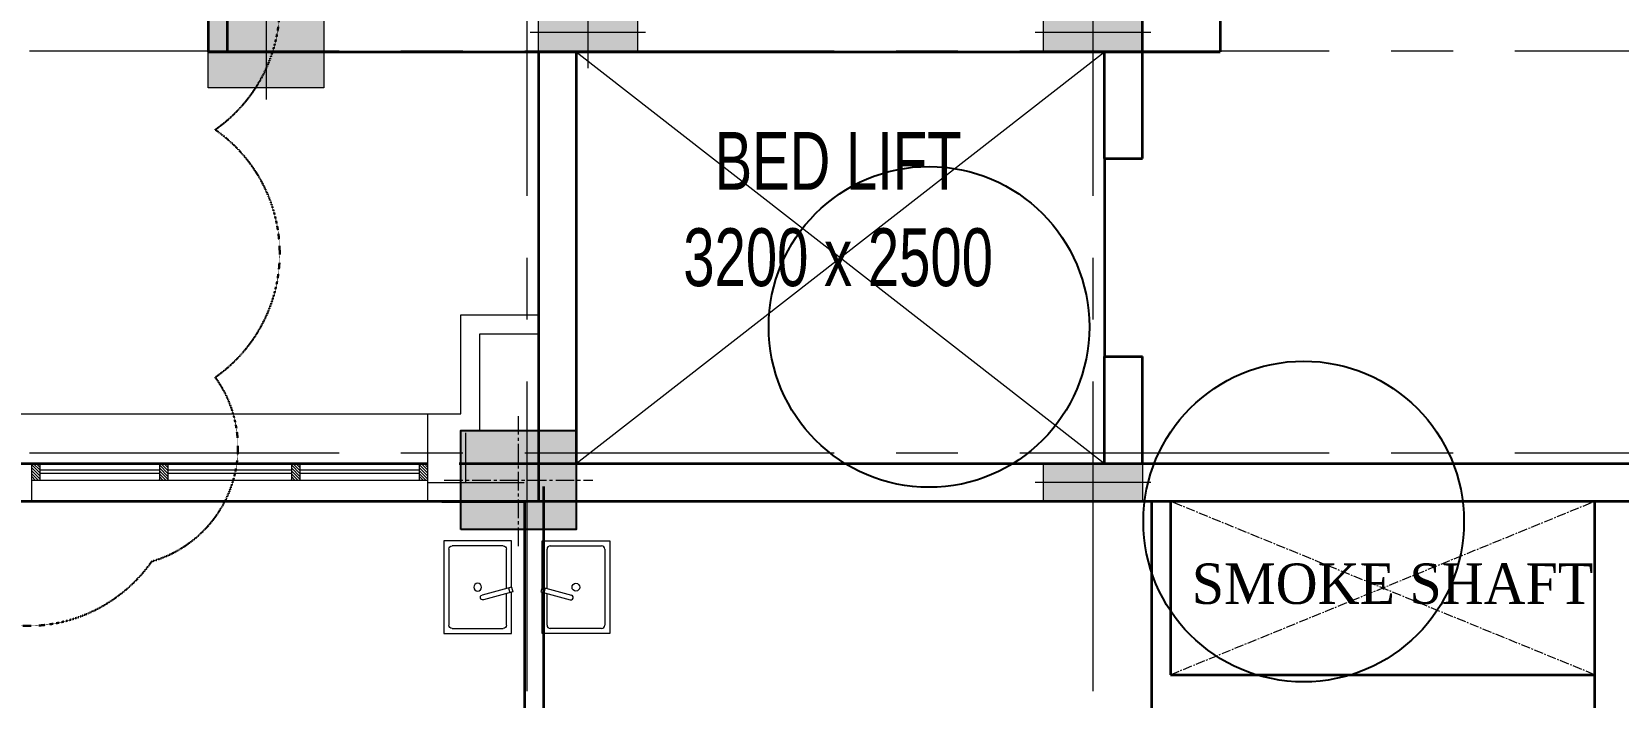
# Model space of a CAD drawing. Header units: inches. Extents: x 1789308 to 1948517, y 1504002 to 1708835.
# Drawn here: x 1902165 to 1904088, y 1666463 to 1667270 of the extents above; entities that cross this region are included whole.
import ezdxf

# ---------------------------------------------------------------- set-up
doc = ezdxf.new("R2010")
doc.units = ezdxf.units.IN
doc.header["$LTSCALE"] = 0.015
doc.header["$MEASUREMENT"] = 0
for name, pattern in [('$DDT_AUDIT_GENERATED_(C)', [0]), ('CENTER', [2, 1.25, -0.25, 0.25, -0.25]), ('CENTER2', [1.125, 0.75, -0.125, 0.125, -0.125]), ('DASHED2', [0.375, 0.25, -0.125])]:
    doc.linetypes.add(name, pattern=pattern)
for name, color, linetype, lineweight in [('BEAM - STR', 150, 'DASHED2', 30), ('CENTER LINE', 1, 'CENTER2', 18), ('COLUMN - HACTH - STR', 25, '$DDT_AUDIT_GENERATED_(C)', 15), ('COLUMN - STR', 6, 'Continuous', 15), ('ELE', 8, 'Continuous', 13), ('ELE_0.18', 34, 'Continuous', 18), ('GRID - COLUMN - STR', 251, 'CENTER', 15), ('PROPOSED_HOSPITAL_BASUNDHARA$0$equpamiento', 143, 'Continuous', 9), ('SECTION -  LINE - STR', 3, 'Continuous', 20), ('TEXT', 7, 'Continuous', 5), ('wall', 1, 'Continuous', 35), ('WZ-II_WINDOW', 163, 'Continuous', 25)]:
    doc.layers.add(name, color=color, linetype=linetype, lineweight=lineweight)
doc.layers.add('DIM - GRID - STR', color=7, linetype='Continuous')
doc.styles.add('Scale M 100', font='times.ttf', dxfattribs={"width": 0.95, "height": 350})

# ---------------------------------------------------------------- blocks, each defined once
blk = doc.blocks.new('COL 600X700')
at = {"layer": 'COLUMN - HACTH - STR', "ltscale": 100}
blk.add_hatch(color=256, dxfattribs=at).paths.add_polyline_path([(600, 0), (0, 0), (0, -700), (600, -700)])
at = {"layer": 'CENTER LINE', "color": 6, "ltscale": 10000}
for points in [[(300, 100), (300, -800)], [(-100, -350), (700, -350)]]:
    blk.add_lwpolyline(points, dxfattribs=at)
at = {"layer": 'COLUMN - STR', "linetype": 'Continuous', "lineweight": -3, "ltscale": 100}
blk.add_lwpolyline([(0, 0), (600, 0), (600, -700), (0, -700)], close=True, dxfattribs=at)
blk = doc.blocks.new('450X700')
at = {"layer": 'COLUMN - HACTH - STR'}
blk.add_hatch(color=256, dxfattribs=at).paths.add_polyline_path([(0, 0), (0, -700), (450, -700), (450, 0)])
at = {"layer": 'COLUMN - STR'}
for p, q in [((225, -773), (225, 59.2)), ((-77.2, -350), (520.4, -350))]:
    blk.add_line(p, q, dxfattribs=at)
blk.add_lwpolyline([(0, 0), (450, 0), (450, -700), (0, -700)], close=True, dxfattribs=at)
blk = doc.blocks.new('A$C0E687083')
at = {"layer": 'COLUMN - HACTH - STR', "linetype": 'ByBlock'}
h = blk.add_hatch(color=256, dxfattribs=at)
h.dxf.hatch_style = 1
h.paths.add_polyline_path([(-115, 300), (115, 300), (115, -300), (-115, -300)])
at = {"layer": 'CENTER LINE', "linetype": 'ByBlock'}
for points in [[(0, -350), (0, 350)], [(215, 0), (-215, 0)]]:
    blk.add_lwpolyline(points, dxfattribs=at)
at = {"layer": 'COLUMN - STR', "linetype": 'ByBlock'}
blk.add_lwpolyline([(-115, 300), (115, 300), (115, -300), (-115, -300)], close=True, dxfattribs=at)
blk = doc.blocks.new('PROPOSED_HOSPITAL_BASUNDHARA$0$PILETA')
at = {"layer": 'PROPOSED_HOSPITAL_BASUNDHARA$0$equpamiento'}
for p, q in [((-0.2734, 0.3435), (0.1366, 0.3435)), ((-0.2734, -0.2165), (-0.2734, 0.3435)), ((-0.2434, -0.1665), (-0.2434, 0.2935)), ((-0.2234, 0.3135), (0.0866, 0.3135)), ((0.1066, 0.2935), (0.1066, 0.1029)), ((0.1366, 0.3435), (0.1366, 0.0949)), ((0.1367, 0.0632), (-0.0414, 0.1115)), ((0.1445, 0.0922), (-0.0337, 0.1405)), ((0.1187, 0.0681), (0.1264, 0.0971)), ((0.1066, 0.0718), (0.1066, -0.1665)), ((0.1366, 0.0638), (0.1366, -0.2165)), ((0.1367, 0.0632), (0.1445, 0.0922)), ((0.0866, -0.1865), (-0.2234, -0.1865)), ((0.1366, -0.2165), (-0.2734, -0.2165))]:
    blk.add_line(p, q, dxfattribs=at)
blk.add_circle((-0.0684, 0.0635), 0.0235, dxfattribs=at)
for centre, radius, start, end in [((-0.2234, 0.2935), 0.02, 90, 180), ((0.0866, 0.2935), 0.02, 0, 90), ((-0.0375, 0.126), 0.015, 75, 255), ((-0.2234, -0.1665), 0.02, 180, 270), ((0.0866, -0.1665), 0.02, 270, 0)]:
    blk.add_arc(centre, radius, start, end, dxfattribs=at)
blk = doc.blocks.new('2400 wndw')
at = {"layer": 'WZ-II_WINDOW', "lineweight": 5}
h = blk.add_hatch(dxfattribs=at)
h.set_pattern_fill('ANSI31', color=256, scale=100)
h.set_pattern_definition([(45, (-773.199, 1e-06), (-8.83883476, 8.83883476), [])])
h.paths.add_polyline_path([(-13781.6, -559981.1), (-13731.6, -559981.1), (-13731.6, -560081.1), (-13781.6, -560081.1)])
h = blk.add_hatch(dxfattribs=at)
h.set_pattern_fill('ANSI31', color=256, scale=100)
h.paths.add_polyline_path([(-13008.4, -559981.1), (-12954.8, -559981.1), (-12954.8, -560081.1), (-13008.4, -560081.1)])
h = blk.add_hatch(dxfattribs=at)
h.set_pattern_fill('ANSI31', color=256, scale=100)
h.set_pattern_definition([(45, (800, 0), (-8.83883476, 8.83883476), [])])
h.paths.add_polyline_path([(-12208.4, -559981.1), (-12154.8, -559981.1), (-12154.8, -560081.1), (-12208.4, -560081.1)])
h = blk.add_hatch(dxfattribs=at)
h.set_pattern_fill('ANSI31', color=256, scale=100)
h.set_pattern_definition([(45, (1576.801, -2e-06), (-8.83883476, 8.83883476), [])])
h.paths.add_polyline_path([(-11431.6, -559981.1), (-11381.6, -559981.1), (-11381.6, -560081.1), (-11431.6, -560081.1)])
for p, q in [((-13781.6, -559851.1), (-13781.6, -560081.1)), ((-13781.6, -559851.1), (-11381.6, -559851.1)), ((-11381.6, -559851.1), (-11381.6, -560081.1)), ((-13781.6, -559981.1), (-11381.6, -559981.1)), ((-13781.6, -559981.1), (-13781.6, -560081.1)), ((-13731.6, -559981.1), (-13731.6, -560081.1)), ((-11431.6, -559981.1), (-11431.6, -560081.1)), ((-11381.6, -559981.1), (-11381.6, -560081.1)), ((-13781.6, -560081.1), (-11381.6, -560081.1)), ((-13008.4, -560021.1), (-13731.6, -560021.1)), ((-13008.4, -560041.1), (-13731.6, -560041.1)), ((-12208.4, -560021.1), (-12954.8, -560021.1)), ((-12208.4, -560041.1), (-12954.8, -560041.1)), ((-11431.6, -560021.1), (-12154.8, -560021.1)), ((-11431.6, -560041.1), (-12154.8, -560041.1))]:
    blk.add_line(p, q, dxfattribs=at)
for points in [[(-13008.4, -559981.1), (-12954.8, -559981.1), (-12954.8, -560081.1), (-13008.4, -560081.1)], [(-12208.4, -559981.1), (-12154.8, -559981.1), (-12154.8, -560081.1), (-12208.4, -560081.1)]]:
    blk.add_lwpolyline(points, close=True, dxfattribs=at)
blk = doc.blocks.new('A$C1CC35E0C')
at = {"layer": 'DIM - GRID - STR', "color": 3}
for centre in [(71387.5, -28256.8), (73657.3, -29435.8)]:
    blk.add_circle(centre, 971.4, dxfattribs=at)
at = {"layer": 'ELE', "ltscale": 66666}
for p, q in [((69250.5, -29083.3), (72450.5, -26590.7)), ((69250.5, -26591), (72450.5, -29083.3))]:
    blk.add_line(p, q, dxfattribs=at)
at = {"layer": 'ELE', "color": 2}
for p, q in [((65952.2, -28784.3), (68350.6, -28784.3)), ((68350.6, -29314.3), (68350.6, -28784.3)), ((68580.6, -29199.3), (68580.6, -28899.3)), ((68350.6, -29199.3), (68934.9, -29199.3)), ((68580.6, -29199.3), (68934.9, -29199.3)), ((68350.6, -29314.3), (68934.9, -29314.3)), ((68435.8, -29314.3), (68934.9, -29314.3))]:
    blk.add_line(p, q, dxfattribs=at)
at = {"layer": 'ELE', "linetype": 'CENTER2', "ltscale": 5000}
for p, q in [((72850.5, -30363.3), (75420.1, -29313.3)), ((75420.1, -30363.3), (72850.5, -29313.3))]:
    blk.add_line(p, q, dxfattribs=at)
at = {"layer": 'ELE', "color": 2}
for points in [[(68350.6, -28784.3), (68550.6, -28784.3), (68551.3, -28184.3), (69019.8, -28184.3)], [(68665.5, -28884.3), (68666, -28299.3), (69019.8, -28299.3)], [(64752.2, -28784.3), (65050.9, -28784.3), (65050.9, -28383.3), (65650.9, -28383.3), (65650.9, -28784.3), (65952.2, -28784.3)]]:
    blk.add_lwpolyline(points, dxfattribs=at)
at = {"layer": 'ELE_0.18'}
for p, q in [((69175.5, -29083.3), (70250.5, -29083.3)), ((69250.5, -29313.3), (70250.5, -29313.3))]:
    blk.add_line(p, q, dxfattribs=at)
at = {"layer": 'GRID - COLUMN - STR', "ltscale": 100000}
for p, q in [((68950.5, 4412.1), (68950.5, -69399.6)), ((72380.5, 4412.1), (72380.5, -69399.5)), ((-12062.3, -26584.6), (88195.3, -26584.6)), ((-12062.3, -29018.7), (88195.3, -29018.7))]:
    blk.add_line(p, q, dxfattribs=at)
at = {"layer": 'wall'}
for p, q in [((67020.5, -26129.6), (67020.5, -26590.6)), ((67135.5, -26244.6), (67135.5, -26590.6)), ((72680.5, -27237), (72680.5, -26360.6)), ((73150.5, -26360.6), (73150.5, -26590.6)), ((67020.5, -26590.6), (73150.5, -26590.6)), ((69020.5, -26590.6), (69020.5, -29313.3)), ((69250.5, -26590.6), (69250.5, -29083.3)), ((72450.5, -27237), (72450.5, -26590.6)), ((72450.5, -27237), (72680.5, -27237)), ((72450.5, -27237), (72450.5, -28437)), ((72450.5, -29083.3), (72450.5, -28437)), ((72450.5, -28437), (72680.5, -28437)), ((72680.5, -29083.3), (72680.5, -28437)), ((59950.3, -29083.3), (68350.6, -29083.3)), ((68541.6, -29083.3), (76450.5, -29083.3)), ((69250.5, -29083.3), (76450.8, -29083.3)), ((59950.3, -29313.3), (68650.5, -29313.3)), ((68436.5, -29314.3), (68935.6, -29314.3)), ((68541.6, -29313.3), (75420.1, -29313.3)), ((68936, -29313.3), (68936, -33703.3)), ((69020.5, -29313.3), (76450.8, -29313.3)), ((69051, -29223.3), (69051, -33703.3)), ((72735.5, -29313.3), (72735.5, -33933.3)), ((72850.5, -29313.3), (72850.5, -30363.3)), ((75420.1, -29313.3), (75420.1, -30593.3)), ((72850.5, -30363.3), (75420.1, -30363.3))]:
    blk.add_line(p, q, dxfattribs=at)
at = {"color": 4, "linetype": 'ByBlock', "rotation": 90}
for p in [(69320.5, -26474.6), (72380.5, -26474.6), (72380.5, -29199.3)]:
    blk.add_blockref('A$C0E687083', p, dxfattribs=at)
at = {"layer": 'COLUMN - STR', "color": 2, "rotation": 270}
blk.add_blockref('450X700', (67720.5, -26359.6), dxfattribs=at)
at = {"layer": 'COLUMN - STR', "color": 1, "rotation": 90}
blk.add_blockref('COL 600X700', (68550.5, -29484.3), dxfattribs=at)
at = {"layer": 'PROPOSED_HOSPITAL_BASUNDHARA$0$equpamiento', "yscale": 1000, "zscale": 1000, "rotation": 180}
for p, xscale in [((68721.4, -29770), -1000), ((69179.6, -29770), 1000)]:
    blk.add_blockref('PROPOSED_HOSPITAL_BASUNDHARA$0$PILETA', p, dxfattribs=dict(at, xscale=xscale))
at = {"layer": 'WZ-II_WINDOW', "color": 1, "xscale": -1, "rotation": 180}
blk.add_blockref('2400 wndw', (79732.8, -589165.4), dxfattribs=at)
at = {"layer": 'TEXT', "attachment_point": 1, "style": 'Scale M 100'}
for s, width, insert, char_height in [('\\pxqc;{\\fSwis721 LtCn BT|b0|i0|c0|p34;BED LIFT\\P3200 x 2500}', 2134.977, (69769.2, -27076.4), 350), ('SMOKE SHAFT', 4588.893, (72979.7, -29689.6), 245)]:
    blk.add_mtext_dynamic_manual_height_columns(s, width=width, gutter_width=625, heights=[0], dxfattribs=dict(at, insert=insert, char_height=char_height))

msp = doc.modelspace()

# ---------------------------------------------------------------- linework, layer by layer
at = {"layer": 'BEAM - STR', "color": 2}
msp.add_lwpolyline([(1900294.8, 1669257.9, -0.520567), (1900594.8, 1669257.9, -0.520567), (1900894.8, 1669257.9, -0.520567), (1901194.8, 1669257.9, -0.520567), (1901494.8, 1669257.9, -0.520567), (1901794.8, 1669257.9, -0.520567), (1902094.8, 1669257.9, -0.520567), (1902387.8, 1669250.9, -0.520567), (1902387.8, 1668950.9, -0.520567), (1902387.8, 1668650.9, -0.520567), (1902387.8, 1668350.9, -0.520567), (1902387.8, 1668050.9, -0.520567), (1902387.8, 1667750.9, -0.520567), (1902387.8, 1667450.9, -0.520567), (1902387.8, 1667150.9, -0.520567), (1902387.8, 1666850.9, -0.520567), (1902310.8, 1666627.9, -0.520567), (1902010.8, 1666627.9, -0.520567), (1901710.8, 1666627.9, -0.520567), (1901410.8, 1666627.9, -0.520567), (1901110.8, 1666627.9, -0.520567), (1900810.8, 1666627.9, -0.520567), (1900510.8, 1666627.9, -0.520567), (1900210.8, 1666627.9, -0.520567)], format="xyb", dxfattribs=at)

# ---------------------------------------------------------------- block references
at = {"layer": 'SECTION -  LINE - STR', "xscale": 0.2, "yscale": 0.2, "zscale": 0.2}
msp.add_blockref('A$C1CC35E0C', (1888975.2, 1672563.4), dxfattribs=at)

doc.saveas('drawing.dxf')
